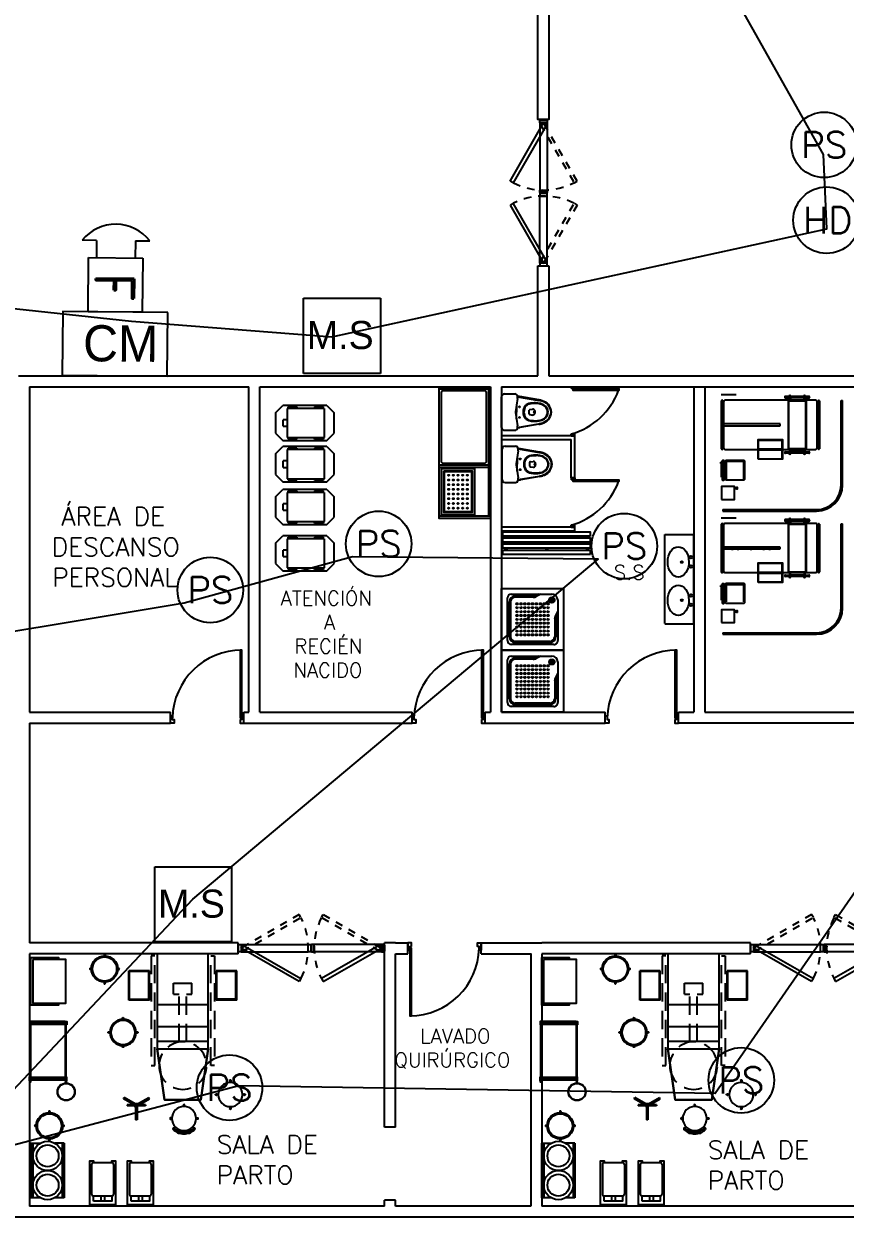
# Model space of a CAD drawing. Header units: metres. Extents: x -39 to 21688, y -24 to 9022.
# Drawn here: x 339.09 to 350.31, y 0 to 16.31 of the extents above; entities that cross this region are included whole.
import ezdxf
from ezdxf.enums import TextEntityAlignment as Align

# ---------------------------------------------------------------- set-up
doc = ezdxf.new("R2010")
doc.units = ezdxf.units.M
doc.header["$MEASUREMENT"] = 0
for name, pattern in [('HIDDEN', [0.375, 0.25, -0.125]), ('HIDDEN2', [4.7625, 3.175, -1.5875]), ('HIDDEN4', [0.09375, 0.0625, -0.03125])]:
    doc.linetypes.add(name, pattern=pattern)
for name, color, linetype in [('AN-TEXTO', 3, 'Continuous'), ('AR-MOBILIRIO', 1, 'Continuous'), ('AR-MUROS', 6, 'Continuous'), ('AR-PUERTAS', 2, 'Continuous'), ('AR-VENTANAS', 2, 'Continuous'), ('MOBILIARIO', 42, 'Continuous'), ('PISOS', 1, 'Continuous'), ('S.H.', 2, 'Continuous')]:
    doc.layers.add(name, color=color, linetype=linetype)
doc.styles.add('ELEC', font='comic.ttf', dxfattribs={"height": 50})
doc.styles.add('REGULAR-2.5', font='romans.shx', dxfattribs={"height": 2.5})
doc.styles.add('ROMAND', font='romand', dxfattribs={"height": 0.5})
doc.styles.add('ROMANS', font='romans.shx', dxfattribs={"width": 0.75})

# ---------------------------------------------------------------- blocks, each defined once
blk = doc.blocks.new('BANCO')
for p, q in [((-0.077, 0.196), (-0.078, 0.2)), ((-0.061, 0.153), (-0.07, 0.177)), ((-0.052, 0.157), (-0.06, 0.18)), ((-0.01, 0.165), (-0.01, 0.19)), ((0.01, 0.165), (0.01, 0.19)), ((0.052, 0.157), (0.06, 0.18)), ((0.061, 0.153), (0.07, 0.177)), ((0.077, 0.196), (0.078, 0.2))]:
    blk.add_line(p, q)
blk.add_lwpolyline([(0.148, 0.148, -1), (0.134, 0.134, 0.414214), (-0.134, 0.134, -1), (-0.148, 0.148, -0.414214)], format="xyb", close=True)
for points in [[(-0.067, 0.199), (-0.069, 0.204)], [(0.067, 0.199), (0.069, 0.204)]]:
    blk.add_lwpolyline(points)
for points in [[(-0.165, -0.01), (-0.18, -0.01, -1), (-0.18, 0.01), (-0.165, 0.01)], [(0.165, -0.01), (0.18, -0.01, 1), (0.18, 0.01), (0.165, 0.01)], [(0.01, -0.165), (0.01, -0.18, -1), (-0.01, -0.18), (-0.01, -0.165)]]:
    blk.add_lwpolyline(points, format="xyb")
blk.add_circle((0, 0), 0.165)
for centre, start, end in [((-0.074, 0.202), 19.3489, 200.6511), ((0.074, 0.202), 339.3489, 160.6511)]:
    blk.add_arc(centre, 0.005, start, end)
blk = doc.blocks.new('A$C3A8F5B63')
at = {"layer": 'AR-MOBILIRIO', "linetype": 'HIDDEN'}
for p, q in [((0.421, 2.447, -0.799), (0.421, 0.947, -0.799)), ((0.471, 2.447, -0.799), (0.421, 2.447, -0.799)), ((0.471, 0.947, -0.799), (0.471, 2.447, -0.799)), ((1.235, 0.947, -0.799), (1.235, 2.447, -0.799)), ((1.235, 2.447, -0.799), (1.285, 2.447, -0.799)), ((1.285, 2.447, -0.799), (1.285, 0.947, -0.799)), ((0.728, 1.922, -0.799), (0.728, 2.072, -0.799)), ((0.978, 2.072, -0.799), (0.728, 2.072, -0.799)), ((0.978, 1.922, -0.799), (0.978, 2.072, -0.799)), ((0.803, 1.922, -0.799), (0.728, 1.922, -0.799)), ((0.803, 1.268, -0.799), (0.803, 1.922, -0.799)), ((0.978, 1.922, -0.799), (0.903, 1.922, -0.799)), ((0.903, 1.268, -0.799), (0.903, 1.922, -0.799)), ((0.421, 0.947, -0.799), (0.471, 0.947, -0.799)), ((1.285, 0.947, -0.799), (1.235, 0.947, -0.799))]:
    blk.add_line(p, q, dxfattribs=at)
at = {"layer": 'AR-MOBILIRIO'}
for p, q in [((0.117, 2.243, -0.799), (0.397, 2.243, -0.799)), ((0.117, 1.843, -0.799), (0.117, 2.243, -0.799)), ((0.127, 2.233, -0.799), (0.387, 2.233, -0.799)), ((0.127, 1.853, -0.799), (0.127, 2.233, -0.799)), ((0.387, 1.853, -0.799), (0.387, 2.233, -0.799)), ((0.397, 1.843, -0.799), (0.397, 2.243, -0.799)), ((1.309, 2.242, -0.799), (1.589, 2.242, -0.799)), ((1.309, 1.842, -0.799), (1.309, 2.242, -0.799)), ((1.319, 2.232, -0.799), (1.579, 2.232, -0.799)), ((1.319, 1.852, -0.799), (1.319, 2.232, -0.799)), ((1.579, 1.852, -0.799), (1.579, 2.232, -0.799)), ((1.589, 1.842, -0.799), (1.589, 2.242, -0.799)), ((0.117, 1.843, -0.799), (0.397, 1.843, -0.799)), ((0.127, 1.853, -0.799), (0.387, 1.853, -0.799)), ((1.309, 1.842, -0.799), (1.589, 1.842, -0.799)), ((1.319, 1.852, -0.799), (1.579, 1.852, -0.799)), ((0.506, 1.777, -0.799), (1.205, 1.777, -0.799)), ((0.506, 1.477, -0.799), (1.205, 1.477, -0.799)), ((1.662, 1.595, -0.799), (1.662, 1.58, -0.799)), ((1.677, 1.595, -0.799), (1.677, 1.58, -0.799)), ((1.489, 1.408, -0.799), (1.474, 1.408, -0.799)), ((1.489, 1.393, -0.799), (1.474, 1.393, -0.799)), ((1.864, 1.408, -0.799), (1.849, 1.408, -0.799)), ((1.864, 1.393, -0.799), (1.849, 1.393, -0.799)), ((0.506, 1.277, -0.799), (1.205, 1.277, -0.799)), ((1.662, 1.22, -0.799), (1.662, 1.205, -0.799)), ((1.677, 1.22, -0.799), (1.677, 1.205, -0.799)), ((0.195, 0.746, -0.799), (0.195, 0.731, -0.799)), ((0.21, 0.746, -0.799), (0.21, 0.731, -0.799)), ((0.023, 0.559, -0.799), (0.008, 0.559, -0.799)), ((0.023, 0.544, -0.799), (0.008, 0.544, -0.799)), ((0.397, 0.559, -0.799), (0.382, 0.559, -0.799)), ((0.397, 0.544, -0.799), (0.382, 0.544, -0.799)), ((1.309, 0.494), (1.319, 0.512)), ((1.46, 0.407), (1.309, 0.494)), ((1.47, 0.425), (1.319, 0.512)), ((1.505, 0.425), (1.655, 0.512)), ((1.515, 0.407), (1.665, 0.494)), ((1.665, 0.494), (1.655, 0.512)), ((0.195, 0.372, -0.799), (0.195, 0.357, -0.799)), ((0.21, 0.372, -0.799), (0.21, 0.357, -0.799)), ((1.362, 0.409), (1.612, 0.409)), ((1.362, 0.409), (1.362, 0.399)), ((1.362, 0.399), (1.612, 0.399)), ((1.47, 0.425), (1.46, 0.407)), ((1.46, 0.407), (1.477, 0.377)), ((1.47, 0.425), (1.505, 0.425)), ((1.497, 0.377), (1.477, 0.377)), ((1.477, 0.377), (1.477, 0.204)), ((1.497, 0.377), (1.515, 0.407)), ((1.497, 0.377), (1.497, 0.204)), ((1.505, 0.425), (1.515, 0.407)), ((1.612, 0.409), (1.612, 0.399)), ((1.477, 0.204), (1.497, 0.204))]:
    blk.add_line(p, q, dxfattribs=at)
for centre, radius in [((1.669, 1.4, -0.799), 0.18), ((1.669, 1.4, -0.799), 0.165), ((0.203, 0.551, -0.799), 0.165), ((1.487, 0.403), 0.01)]:
    blk.add_circle(centre, radius, dxfattribs=at)
at = {"layer": 'AR-MOBILIRIO', "linetype": 'HIDDEN'}
blk.add_circle((0.853, 0.947, -0.799), 0.325, dxfattribs=at)
at = {"layer": 'AR-MOBILIRIO'}
for centre, start, end in [((1.669, 1.595, -0.799), 358.8979, 181.1021), ((1.474, 1.4, -0.799), 88.8979, 271.1021), ((1.864, 1.4, -0.799), 268.8979, 91.1021), ((1.669, 1.205, -0.799), 178.8979, 1.1021), ((0.203, 0.746, -0.799), 358.8979, 181.1021), ((0.008, 0.551, -0.799), 88.8979, 271.1021), ((0.398, 0.551, -0.799), 268.8979, 91.1021), ((0.203, 0.356, -0.799), 178.8979, 1.1021)]:
    blk.add_arc(centre, 0.0075, start, end, dxfattribs=at)
for points in [[(1.205, 1.178), (0.506, 1.178), (0.506, 2.476), (1.205, 2.476)], [(0.606, 0.478, 0.499), (0.606, 0.478, 0.4), (0.506, 1.178), (0.506, 1.178, 0.1)], [(1.105, 0.478, 0.499), (1.105, 0.478, 0.4), (1.205, 1.178), (1.205, 1.178, 0.1)], [(1.105, 0.478, 0.499), (0.606, 0.478, 0.499), (0.606, 0.478, 0.4), (1.105, 0.478, 0.4)]]:
    blk.add_3dface(points, dxfattribs=at)
at = {"layer": 'AR-MOBILIRIO', "rotation": 180}
blk.add_blockref('BANCO', (0.837, 0.224, -0.799), dxfattribs=at)
blk = doc.blocks.new('A$C02926235')
at = {"layer": 'AR-MOBILIRIO'}
for p, q in [((1.02, 3.537), (1.02, 3.522)), ((1.035, 3.537), (1.035, 3.522)), ((0.848, 3.35), (0.832, 3.35)), ((0.848, 3.335), (0.832, 3.335)), ((1.222, 3.35), (1.207, 3.35)), ((1.222, 3.335), (1.207, 3.335)), ((1.02, 3.162), (1.02, 3.147)), ((1.035, 3.162), (1.035, 3.147)), ((0.49, 2.623), (0.02, 2.623)), ((0.49, 2.613), (0.02, 2.613)), ((0.49, 1.833), (0.02, 1.833)), ((0.49, 1.823), (0.02, 1.823)), ((0.266, 1.393), (0.266, 1.378)), ((0.281, 1.393), (0.281, 1.378)), ((0.079, 1.206), (0.094, 1.206)), ((0.079, 1.191), (0.094, 1.191)), ((0.454, 1.206), (0.469, 1.206)), ((0.454, 1.191), (0.469, 1.191)), ((0.266, 1.019), (0.266, 1.004)), ((0.281, 1.019), (0.281, 1.004)), ((0.049, 0.962), (0.049, 0.212)), ((0.474, 0.962), (0.346, 0.962)), ((0.449, 0.962), (0.449, 0.212)), ((0.474, 0.962), (0.474, 0.212)), ((1.15, 0.67), (1.15, 0.265)), ((1.666, 0.67), (1.666, 0.265)), ((0.474, 0.212), (0.346, 0.212)), ((0.975, 0.24), (0.975, 0.17)), ((1.025, 0.24), (1.025, 0.17)), ((1.491, 0.24), (1.491, 0.17)), ((1.541, 0.24), (1.541, 0.17))]:
    blk.add_line(p, q, dxfattribs=at)
for points in [[(0.397, 2.873), (0.397, 2.848), (0.022, 2.848), (0.022, 3.498), (0.397, 3.498), (0.397, 3.473)], [(0, 2.578), (0.01, 2.578), (0.01, 2.598), (0.02, 2.598), (0.02, 2.623), (0, 2.623), (0, 2.578)], [(0.51, 2.578), (0.5, 2.578), (0.5, 2.598), (0.49, 2.598), (0.49, 2.623), (0.51, 2.623), (0.51, 2.578)], [(0, 1.868), (0.01, 1.868), (0.01, 1.848), (0.02, 1.848), (0.02, 1.813), (0, 1.813), (0, 1.868)], [(0.015, 1.813), (0.015, 1.793), (0.005, 1.793), (0.005, 1.813)], [(0.51, 1.868), (0.5, 1.868), (0.5, 1.848), (0.49, 1.848), (0.49, 1.813), (0.51, 1.813), (0.51, 1.868)], [(0.495, 1.813), (0.495, 1.793), (0.505, 1.793), (0.505, 1.813)], [(0.152, 0.212), (0.024, 0.212), (0.024, 0.962), (0.152, 0.962)]]:
    blk.add_lwpolyline(points, dxfattribs=at)
for points in [[(0.047, 3.473), (0.047, 2.873), (0.497, 2.873), (0.497, 3.473)], [(0.01, 2.598), (0.5, 2.598), (0.5, 1.848), (0.01, 1.848)], [(0.02, 2.588), (0.49, 2.588), (0.49, 1.858), (0.02, 1.858)], [(0.825, 0.12), (0.825, 0.72), (0.875, 0.72), (0.875, 0.695), (1.125, 0.695), (1.125, 0.72), (1.175, 0.72), (1.175, 0.12)], [(1.341, 0.12), (1.341, 0.72), (1.391, 0.72), (1.391, 0.695), (1.641, 0.695), (1.641, 0.72), (1.691, 0.72), (1.691, 0.12)], [(0.875, 0.17), (0.875, 0.24), (1.125, 0.24), (1.125, 0.17)], [(1.391, 0.17), (1.391, 0.24), (1.641, 0.24), (1.641, 0.17)]]:
    blk.add_lwpolyline(points, close=True, dxfattribs=at)
for points in [[(0.875, 0.695, 0.414214), (0.85, 0.67), (0.85, 0.265, 0.414214), (0.875, 0.24)], [(1.391, 0.695, 0.414214), (1.366, 0.67), (1.366, 0.265, 0.414214), (1.391, 0.24)]]:
    blk.add_lwpolyline(points, format="xyb", dxfattribs=at)
for centre, radius in [((1.027, 3.342), 0.18), ((1.027, 3.342), 0.165), ((0.503, 1.663), 0.12), ((0.503, 1.663), 0.115), ((0.274, 1.198), 0.18), ((0.274, 1.198), 0.165), ((0.249, 0.787), 0.2), ((0.249, 0.787), 0.15), ((0.249, 0.387), 0.2), ((0.249, 0.387), 0.15)]:
    blk.add_circle(centre, radius, dxfattribs=at)
for centre, radius, start, end in [((1.027, 3.537), 0.0075, 358.8979, 181.1021), ((0.832, 3.342), 0.0075, 88.8979, 271.1021), ((1.222, 3.342), 0.0075, 268.8979, 91.1021), ((1.027, 3.147), 0.0075, 178.8979, 1.1021), ((0.274, 1.393), 0.0075, 358.8979, 181.1021), ((0.079, 1.198), 0.0075, 88.8979, 271.1021), ((0.469, 1.198), 0.0075, 268.8979, 91.1021), ((0.274, 1.003), 0.0075, 178.8979, 1.1021), ((1.125, 0.67), 0.025, 0, 90), ((1.641, 0.67), 0.025, 0, 90), ((1.125, 0.265), 0.025, 270, 0), ((1.641, 0.265), 0.025, 270, 0)]:
    blk.add_arc(centre, radius, start, end, dxfattribs=at)
blk = doc.blocks.new('AR-PUERTA 1')
at = {"layer": 'AR-PUERTAS', "linetype": 'Continuous'}
for points in [[(0.954, 0.033), (0.954, 0.958), (0.929, 0.958), (0.929, 0.033)], [(0.004, 0.058), (0.004, 0.008), (0.029, 0.008), (0.029, -0.042), (-0.021, -0.042), (-0.021, 0.058)], [(0.929, 0.008), (0.929, -0.042), (0.979, -0.042), (0.979, 0.058), (0.954, 0.058), (0.954, 0.008)]]:
    blk.add_lwpolyline(points, close=True, dxfattribs=at)
blk.add_arc((0.954, 0.008), 0.949, 89.9989, 178.4932, dxfattribs=at)
blk = doc.blocks.new('AR-PUERTA DE BAÑOS')
at = {"layer": 'AR-PUERTAS', "linetype": 'Continuous'}
for p, q in [((1106.12, 652.977), (1106.17, 652.977)), ((1106.12, 652.977), (1106.12, 652.952)), ((1106.17, 652.952), (1106.12, 652.952)), ((1106.17, 652.977), (1106.17, 652.952)), ((1106.17, 652.33), (1106.12, 652.33)), ((1106.12, 652.305), (1106.12, 652.33)), ((1106.12, 652.305), (1106.17, 652.305)), ((1106.17, 652.305), (1106.17, 652.33))]:
    blk.add_line(p, q, dxfattribs=at)
blk.add_lwpolyline([(1106.145, 652.952), (1106.768, 652.952), (1106.768, 652.927), (1106.145, 652.927)], close=True, dxfattribs=at)
blk.add_arc((1105.848, 653.275), 0.983, 286.0894, 339.29, dxfattribs=at)
blk = doc.blocks.new('1p-toppiece')
at = {"layer": 'AR-MOBILIRIO'}
for p, q in [((-0.532, 0.174), (-0.265, 0.22)), ((-0.232, 0.219), (-0.531, 0.169)), ((-0.232, 0.22), (-0.232, 0.195)), ((-0.205, 0.008), (-0.232, 0.195)), ((-0.047, 0.26), (-0.192, 0.26)), ((-0.007, 0.22), (-0.007, -0.214)), ((-0.485, 0.003), (-0.485, 0.003)), ((-0.485, 0.003), (-0.485, 0.003)), ((-0.485, 0.003), (-0.485, 0.003)), ((-0.485, 0.003), (-0.485, 0.003)), ((-0.485, 0.003), (-0.485, 0.003)), ((-0.485, 0.003), (-0.485, 0.003)), ((-0.485, 0.003), (-0.485, 0.003)), ((-0.485, 0.003), (-0.485, 0.003)), ((-0.406, 0.039), (-0.443, 0.044)), ((-0.218, 0.098), (-0.218, 0.003)), ((-0.218, -0.093), (-0.218, 0.003)), ((-0.232, -0.214), (-0.531, -0.163)), ((-0.406, -0.034), (-0.443, -0.039)), ((-0.232, -0.189), (-0.205, -0.003)), ((-0.532, -0.169), (-0.265, -0.215)), ((-0.232, -0.189), (-0.232, -0.214)), ((-0.047, -0.254), (-0.192, -0.254))]:
    blk.add_line(p, q, dxfattribs=at)
blk.add_lwpolyline([(-0.467, -0.009, 0.139005), (-0.464, -0.009, 0.107089), (-0.461, -0.006, 0.080212), (-0.46, -0.002, 0.06796), (-0.459, 0.003, 0.06796), (-0.46, 0.007, 0.080212), (-0.461, 0.011, 0.107089), (-0.464, 0.014, 0.139005), (-0.467, 0.015, 0.139005), (-0.47, 0.014, 0.107089), (-0.473, 0.011, 0.080212), (-0.474, 0.007, 0.06796), (-0.475, 0.003, 0.06796), (-0.474, -0.002, 0.080212), (-0.473, -0.006, 0.107089), (-0.47, -0.009, 0.139005)], format="xyb", close=True, dxfattribs=at)
for centre in [(-0.26, 0.078), (-0.26, -0.072)]:
    blk.add_circle(centre, 0.008, dxfattribs=at)
for centre, radius, start, end in [((-0.482, -0.117), 0.296, 99.7929, 108.8085), ((-0.482, -0.12), 0.292, 99.5848, 108.4322), ((-0.24, 0.073), 0.15, 87.0389, 99.7929), ((-0.192, 0.22), 0.04, 90, 180), ((-0.047, 0.22), 0.04, 0, 90), ((-0.545, -0.004), 0.165, 137.5273, 177.8064), ((-0.545, 0.009), 0.165, 182.1936, 222.4727), ((-0.545, -0.004), 0.159, 137.1746, 177.7477), ((-0.545, 0.009), 0.159, 182.2523, 222.8254), ((-0.518, -0.034), 0.206, 106.927, 136.493), ((-0.541, -0.003), 0.122, 134.1142, 177.24), ((-0.541, 0.008), 0.122, 182.76, 225.8858), ((-0.518, -0.034), 0.2, 106.5054, 136.1127), ((-0.541, -0.003), 0.115, 133.4423, 177.1285), ((-0.541, 0.008), 0.115, 182.8715, 226.5577), ((-0.519, -0.031), 0.157, 102.7254, 132.8308), ((-0.52, -0.03), 0.15, 101.8667, 132.1155), ((-0.482, -0.148), 0.279, 90.6669, 104.9929), ((-0.482, -0.156), 0.281, 90.6819, 104.1933), ((-0.474, -0.297), 0.428, 81.7587, 91.4179), ((-0.488, -0.362), 0.487, 81.705, 89.6761), ((-0.434, 0.003), 0.0456, 126.1832, 180), ((-0.434, 0.003), 0.0456, 180, 233.8168), ((-0.447, 0.019), 0.025, 82.2348, 126.1832), ((-0.434, -0.002), 0.123, 44.007, 82.2929), ((-0.431, -0.004), 0.132, 44.3018, 82.295), ((-0.408, 0.024), 0.015, 13.7696, 82.2348), ((-0.495, 0.003), 0.105, 0, 13.7696), ((-0.495, 0.003), 0.105, 346.2304, 0), ((-0.46, 0.006), 0.138, 358.6352, 34.0042), ((-0.46, -0.001), 0.138, 325.9958, 1.3648), ((-0.441, 0.008), 0.132, 357.4666, 37.446), ((-0.441, -0.003), 0.132, 322.554, 2.5334), ((-0.244, 0.003), 0.04, 351.6776, 8.3142), ((-0.518, 0.039), 0.206, 223.507, 253.073), ((-0.518, 0.039), 0.2, 223.8873, 253.4946), ((-0.519, 0.036), 0.157, 227.1692, 257.2746), ((-0.52, 0.036), 0.15, 227.8845, 258.1333), ((-0.482, 0.122), 0.296, 251.1915, 260.2071), ((-0.482, 0.125), 0.292, 251.5678, 260.4152), ((-0.482, 0.153), 0.279, 255.0071, 269.3331), ((-0.482, 0.161), 0.281, 255.8067, 269.3181), ((-0.488, 0.368), 0.487, 270.3239, 278.295), ((-0.474, 0.302), 0.428, 268.5821, 278.2413), ((-0.447, -0.014), 0.025, 233.8168, 277.7652), ((-0.434, 0.007), 0.123, 277.7071, 315.993), ((-0.431, 0.009), 0.132, 277.705, 315.6982), ((-0.408, -0.019), 0.015, 277.7652, 346.2304), ((-0.24, -0.067), 0.15, 260.2071, 272.966), ((-0.192, -0.214), 0.04, 180, 270), ((-0.047, -0.214), 0.04, 270, 360)]:
    blk.add_arc(centre, radius, start, end, dxfattribs=at)
blk = doc.blocks.new('A$C05366594')
at = {"layer": 'AR-MOBILIRIO', "linetype": 'Continuous'}
for p, q in [((0, 0), (0, 0.72)), ((0, 0.72), (0.72, 0.72)), ((0.72, 0.72), (0.72, 0)), ((0.068, 0.113), (0.068, 0.608)), ((0.09, 0.563), (0.09, 0.158)), ((0.113, 0.653), (0.585, 0.653)), ((0.367, 0.63), (0.158, 0.63)), ((0.428, 0.653), (0.397, 0.637)), ((0.653, 0.585), (0.653, 0.113)), ((0.653, 0.428), (0.637, 0.397)), ((0.63, 0.367), (0.63, 0.158)), ((0.72, 0), (0, 0)), ((0.608, 0.068), (0.113, 0.068)), ((0.563, 0.09), (0.158, 0.09))]:
    blk.add_line(p, q, dxfattribs=at)
at = {"layer": 'AR-MOBILIRIO', "color": 250}
for p, q in [((0.104, 0.563), (0.104, 0.158)), ((0.367, 0.617), (0.158, 0.617)), ((0.458, 0.653), (0.403, 0.625)), ((0.653, 0.458), (0.625, 0.403)), ((0.617, 0.367), (0.617, 0.158)), ((0.563, 0.104), (0.158, 0.104))]:
    blk.add_line(p, q, dxfattribs=at)
at = {"layer": 'AR-MOBILIRIO', "linetype": 'Continuous'}
for centre, major_axis, start_param, end_param in [((0.113, 0.608), (0.0318, 0.0318), 0.785398, 2.356194), ((0.158, 0.563), (0.0477, 0.0477), 0.785398, 2.356194), ((0.367, 0.698), (0.0477, 0.0477), 3.926991, 4.390638), ((0.585, 0.585), (0.0477, 0.0477), 5.497787, 7.068583), ((0.698, 0.367), (-0.0477, 0.0477), 0.321751, 0.785398), ((0.158, 0.158), (-0.0477, 0.0477), 0.785398, 2.356194), ((0.158, 0.158), (-0.0477, 0.0477), 0.785398, 2.356194), ((0.563, 0.158), (0.0477, 0.0477), 3.926991, 5.497787), ((0.113, 0.113), (-0.0318, 0.0318), 0.785398, 2.356194), ((0.608, 0.113), (-0.0318, 0.0318), 2.356194, 3.926991)]:
    blk.add_ellipse(centre, major_axis=major_axis, ratio=1, start_param=start_param, end_param=end_param, dxfattribs=at)
at = {"layer": 'AR-MOBILIRIO', "color": 250}
for centre, major_axis, start_param, end_param in [((0.158, 0.563), (-0.0382, 0.0382), -0.785398, 0.785398), ((0.367, 0.698), (0.0573, 0.0573), 3.926991, 4.390638), ((0.585, 0.585), (0.0223, 0.0223), 0.785398, 7.068583), ((0.585, 0.585), (-0.00955, 0.00955), -0.785398, 5.497787), ((0.576, 0.585), (0.00286, 0.00286), 0.785398, 7.068583), ((0.581, 0.592), (0.00286, 0.00286), 0.785398, 7.068583), ((0.581, 0.578), (0.00286, 0.00286), 0.785398, 7.068583), ((0.589, 0.592), (0.00286, 0.00286), 0.785398, 7.068583), ((0.589, 0.578), (0.00286, 0.00286), 0.785398, 7.068583), ((0.594, 0.585), (0.00286, 0.00286), 0.785398, 7.068583), ((0.18, 0.54), (-0.00636, 0.00636), -0.785398, 5.497787), ((0.18, 0.495), (-0.00636, 0.00636), -0.785398, 5.497787), ((0.18, 0.45), (-0.00636, 0.00636), -0.785398, 5.497787), ((0.225, 0.54), (0.00636, 0.00636), 0.785398, 7.068583), ((0.225, 0.495), (0.00636, 0.00636), 0.785398, 7.068583), ((0.225, 0.45), (0.00636, 0.00636), 0.785398, 7.068583), ((0.27, 0.54), (0.00636, 0.00636), 0.785398, 7.068583), ((0.27, 0.495), (0.00636, 0.00636), 0.785398, 7.068583), ((0.27, 0.45), (0.00636, 0.00636), 0.785398, 7.068583), ((0.315, 0.54), (-0.00636, 0.00636), -0.785398, 5.497787), ((0.315, 0.495), (-0.00636, 0.00636), -0.785398, 5.497787), ((0.315, 0.45), (-0.00636, 0.00636), -0.785398, 5.497787), ((0.36, 0.54), (-0.00636, 0.00636), -0.785398, 5.497787), ((0.36, 0.495), (-0.00636, 0.00636), -0.785398, 5.497787), ((0.36, 0.45), (-0.00636, 0.00636), -0.785398, 5.497787), ((0.405, 0.54), (-0.00636, 0.00636), -0.785398, 5.497787), ((0.405, 0.495), (-0.00636, 0.00636), -0.785398, 5.497787), ((0.405, 0.45), (-0.00636, 0.00636), -0.785398, 5.497787), ((0.45, 0.54), (0.00636, 0.00636), 0.785398, 7.068583), ((0.45, 0.495), (0.00636, 0.00636), 0.785398, 7.068583), ((0.45, 0.45), (0.00636, 0.00636), 0.785398, 7.068583), ((0.495, 0.54), (0.00636, 0.00636), 0.785398, 7.068583), ((0.495, 0.495), (0.00636, 0.00636), 0.785398, 7.068583), ((0.495, 0.45), (0.00636, 0.00636), 0.785398, 7.068583), ((0.54, 0.54), (-0.00636, 0.00636), -0.785398, 5.497787), ((0.54, 0.495), (-0.00636, 0.00636), -0.785398, 5.497787), ((0.54, 0.45), (-0.00636, 0.00636), -0.785398, 5.497787), ((0.18, 0.405), (-0.00636, 0.00636), -0.785398, 5.497787), ((0.18, 0.36), (-0.00636, 0.00636), -0.785398, 5.497787), ((0.18, 0.315), (-0.00636, 0.00636), -0.785398, 5.497787), ((0.18, 0.27), (-0.00636, 0.00636), -0.785398, 5.497787), ((0.225, 0.405), (0.00636, 0.00636), 0.785398, 7.068583), ((0.225, 0.36), (0.00636, 0.00636), 0.785398, 7.068583), ((0.225, 0.315), (0.00636, 0.00636), 0.785398, 7.068583), ((0.225, 0.27), (0.00636, 0.00636), 0.785398, 7.068583), ((0.27, 0.405), (0.00636, 0.00636), 0.785398, 7.068583), ((0.27, 0.36), (0.00636, 0.00636), 0.785398, 7.068583), ((0.27, 0.315), (0.00636, 0.00636), 0.785398, 7.068583), ((0.27, 0.27), (0.00636, 0.00636), 0.785398, 7.068583), ((0.315, 0.36), (-0.00636, 0.00636), -0.785398, 5.497787), ((0.315, 0.315), (-0.00636, 0.00636), -0.785398, 5.497787), ((0.315, 0.27), (-0.00636, 0.00636), -0.785398, 5.497787), ((0.315, 0.405), (-0.00636, 0.00636), -0.785398, 5.497787), ((0.36, 0.405), (-0.00636, 0.00636), -0.785398, 5.497787), ((0.36, 0.36), (-0.00636, 0.00636), -0.785398, 5.497787), ((0.36, 0.315), (-0.00636, 0.00636), -0.785398, 5.497787), ((0.36, 0.27), (-0.00636, 0.00636), -0.785398, 5.497787), ((0.405, 0.405), (-0.00636, 0.00636), -0.785398, 5.497787), ((0.405, 0.36), (-0.00636, 0.00636), -0.785398, 5.497787), ((0.405, 0.315), (-0.00636, 0.00636), -0.785398, 5.497787), ((0.405, 0.27), (-0.00636, 0.00636), -0.785398, 5.497787), ((0.45, 0.405), (0.00636, 0.00636), 0.785398, 7.068583), ((0.45, 0.36), (0.00636, 0.00636), 0.785398, 7.068583), ((0.45, 0.315), (0.00636, 0.00636), 0.785398, 7.068583), ((0.45, 0.27), (0.00636, 0.00636), 0.785398, 7.068583), ((0.495, 0.405), (0.00636, 0.00636), 0.785398, 7.068583), ((0.495, 0.36), (0.00636, 0.00636), 0.785398, 7.068583), ((0.495, 0.315), (0.00636, 0.00636), 0.785398, 7.068583), ((0.495, 0.27), (0.00636, 0.00636), 0.785398, 7.068583), ((0.54, 0.36), (-0.00636, 0.00636), -0.785398, 5.497787), ((0.54, 0.315), (-0.00636, 0.00636), -0.785398, 5.497787), ((0.54, 0.27), (-0.00636, 0.00636), -0.785398, 5.497787), ((0.54, 0.405), (-0.00636, 0.00636), -0.785398, 5.497787), ((0.698, 0.367), (-0.0573, 0.0573), 0.321751, 0.785398), ((0.158, 0.158), (-0.0382, 0.0382), 0.785398, 2.356194), ((0.158, 0.158), (0.0382, 0.0382), 2.356194, 3.926991), ((0.18, 0.225), (-0.00636, 0.00636), -0.785398, 5.497787), ((0.18, 0.18), (-0.00636, 0.00636), -0.785398, 5.497787), ((0.225, 0.225), (0.00636, 0.00636), 0.785398, 7.068583), ((0.225, 0.18), (0.00636, 0.00636), 0.785398, 7.068583), ((0.27, 0.225), (0.00636, 0.00636), 0.785398, 7.068583), ((0.27, 0.18), (0.00636, 0.00636), 0.785398, 7.068583), ((0.315, 0.225), (-0.00636, 0.00636), -0.785398, 5.497787), ((0.315, 0.18), (-0.00636, 0.00636), -0.785398, 5.497787), ((0.36, 0.225), (-0.00636, 0.00636), -0.785398, 5.497787), ((0.36, 0.18), (-0.00636, 0.00636), -0.785398, 5.497787), ((0.405, 0.225), (-0.00636, 0.00636), -0.785398, 5.497787), ((0.405, 0.18), (-0.00636, 0.00636), -0.785398, 5.497787), ((0.45, 0.225), (0.00636, 0.00636), 0.785398, 7.068583), ((0.45, 0.18), (0.00636, 0.00636), 0.785398, 7.068583), ((0.495, 0.225), (0.00636, 0.00636), 0.785398, 7.068583), ((0.495, 0.18), (0.00636, 0.00636), 0.785398, 7.068583), ((0.54, 0.225), (-0.00636, 0.00636), -0.785398, 5.497787), ((0.54, 0.18), (-0.00636, 0.00636), -0.785398, 5.497787), ((0.563, 0.158), (0.0382, 0.0382), 3.926991, 5.497787)]:
    blk.add_ellipse(centre, major_axis=major_axis, ratio=1, start_param=start_param, end_param=end_param, dxfattribs=at)
blk = doc.blocks.new('A$C65AA40DD')
at = {"layer": 'AR-MOBILIRIO'}
for p, q in [((0.03, 0.25), (0.03, 0.217)), ((0.03, 0.167), (0.03, 0.133)), ((0.055, 0.25), (0.055, 0.217)), ((0.055, 0.167), (0.055, 0.133)), ((0.587, 0.25), (0.587, 0.217)), ((0.587, 0.167), (0.587, 0.133)), ((0.612, 0.25), (0.612, 0.217)), ((0.612, 0.167), (0.612, 0.133)), ((1.145, 0.25), (1.145, 0.217)), ((1.145, 0.167), (1.145, 0.133)), ((1.17, 0.25), (1.17, 0.217)), ((1.17, 0.167), (1.17, 0.133)), ((0.03, 0.083), (0.03, 0.05)), ((0.055, 0.083), (0.055, 0.05)), ((0.587, 0.083), (0.587, 0.05)), ((0.612, 0.083), (0.612, 0.05)), ((1.145, 0.083), (1.145, 0.05)), ((1.17, 0.083), (1.17, 0.05))]:
    blk.add_line(p, q, dxfattribs=at)
for points in [[(0, 0.25), (0, 0.3), (1.2, 0.3), (1.2, 0.25)], [(0, 0.167), (0, 0.217), (1.2, 0.217), (1.2, 0.167)], [(0, 0.083), (0, 0.133), (1.2, 0.133), (1.2, 0.083)], [(0, 0), (0, 0.05), (1.2, 0.05), (1.2, 0)]]:
    blk.add_lwpolyline(points, close=True, dxfattribs=at)
blk = doc.blocks.new('LAVATORIO2 POZAS')
at = {"layer": 'AR-MOBILIRIO'}
for p, q in [((346.512, 176.233), (346.512, 176.967)), ((346.512, 176.967), (347.012, 176.967)), ((347.012, 175.428), (347.012, 176.967)), ((346.512, 175.433), (346.512, 176.233)), ((346.512, 175.428), (347.012, 175.428))]:
    blk.add_line(p, q, dxfattribs=at)
for centre, radius in [((346.805, 176.492), 0.0161), ((346.964, 176.575), 0.0226), ((346.964, 176.415), 0.0226), ((346.808, 175.832), 0.0161), ((346.964, 175.913), 0.0226), ((346.964, 175.753), 0.0226)]:
    blk.add_circle(centre, radius, dxfattribs=at)
for centre in [(346.746, 176.495), (346.746, 175.833)]:
    blk.add_ellipse(centre, major_axis=(-0.002, 0.261), ratio=0.699963, dxfattribs=at)
blk = doc.blocks.new('A$C50123A65')
at = {"layer": 'AR-MOBILIRIO', "linetype": 'Continuous'}
for p, q in [((0.1, 0.48), (0, 0.38)), ((0, 0.1), (0, 0.38)), ((0.1, 0.48), (0.7, 0.48)), ((0.136, 0.44), (0.136, 0.04)), ((0.136, 0.44), (0.64, 0.44)), ((0.136, 0.38), (0.136, 0.1)), ((0.148, 0.46), (0.268, 0.46)), ((0.148, 0.444), (0.148, 0.46)), ((0.268, 0.444), (0.148, 0.444)), ((0.268, 0.46), (0.268, 0.444)), ((0.628, 0.46), (0.508, 0.46)), ((0.508, 0.46), (0.508, 0.444)), ((0.508, 0.444), (0.628, 0.444)), ((0.628, 0.444), (0.628, 0.46)), ((0.64, 0.44), (0.64, 0.04)), ((0.8, 0.38), (0.7, 0.48)), ((0.8, 0.38), (0.8, 0.1)), ((0.64, 0.284), (0.696, 0.284)), ((0.696, 0.196), (0.64, 0.196)), ((0.696, 0.196), (0.696, 0.284)), ((0.1, 0), (0, 0.1)), ((0.64, 0.04), (0.136, 0.04)), ((0.268, 0.036), (0.148, 0.036)), ((0.148, 0.036), (0.148, 0.02)), ((0.148, 0.02), (0.268, 0.02)), ((0.268, 0.02), (0.268, 0.036)), ((0.508, 0.036), (0.628, 0.036)), ((0.508, 0.02), (0.508, 0.036)), ((0.628, 0.02), (0.508, 0.02)), ((0.628, 0.036), (0.628, 0.02)), ((0.8, 0.1), (0.7, 0)), ((0.7, 0), (0.1, 0))]:
    blk.add_line(p, q, dxfattribs=at)
blk = doc.blocks.new('A$C23982E2D')
at = {"layer": 'MOBILIARIO'}
for p, q in [((0, 1.77), (0.7, 1.77)), ((0.03, 0.03), (0.03, 1.77)), ((0.7, 1.1), (0.03, 1.1)), ((0.7, 1.07), (0.03, 1.07)), ((0.7, 0.03), (0, 0.03))]:
    blk.add_line(p, q, dxfattribs=at)
for points in [[(0, 0), (0, 1.8), (0.7, 1.8), (0.7, 0)], [(0.22, 1.75), (0.67, 1.75), (0.67, 1.12), (0.22, 1.12)], [(0.64, 1.15), (0.25, 1.15), (0.25, 1.72), (0.64, 1.72)], [(0.63, 1.16), (0.26, 1.16), (0.26, 1.71), (0.63, 1.71)]]:
    blk.add_lwpolyline(points, close=True, dxfattribs=at)
blk.add_lwpolyline([(0.671, 0.08, -0.414214), (0.641, 0.05), (0.09, 0.05, -0.414214), (0.06, 0.08), (0.06, 1.02, -0.414214), (0.09, 1.05), (0.641, 1.05, -0.414214), (0.671, 1.02)], format="xyb", close=True, dxfattribs=at)
for centre in [(0.317, 1.66), (0.381, 1.66), (0.445, 1.66), (0.509, 1.66), (0.573, 1.66), (0.317, 1.596), (0.317, 1.531), (0.317, 1.467), (0.381, 1.596), (0.381, 1.531), (0.381, 1.467), (0.445, 1.596), (0.445, 1.531), (0.445, 1.467), (0.509, 1.596), (0.509, 1.531), (0.509, 1.467), (0.573, 1.596), (0.573, 1.531), (0.573, 1.467), (0.317, 1.403), (0.317, 1.339), (0.381, 1.403), (0.381, 1.339), (0.445, 1.403), (0.445, 1.339), (0.509, 1.403), (0.509, 1.339), (0.573, 1.403), (0.573, 1.339), (0.317, 1.275), (0.317, 1.21), (0.381, 1.275), (0.381, 1.21), (0.445, 1.275), (0.445, 1.21), (0.509, 1.275), (0.509, 1.21), (0.573, 1.275), (0.573, 1.21)]:
    blk.add_circle(centre, 0.0075, dxfattribs=at)
blk = doc.blocks.new('AR-CAMILLA 2')
at = {"layer": 'AR-MOBILIRIO'}
for p, q in [((-0.11, 0.319, 0), (-0.41, 0.319, 0)), ((1.377, 0.287, 0), (0.897, 0.287, 0)), ((0.897, 0.257, 0), (0.977, 0.257, 0)), ((0.977, 0.207, 0), (0.977, 0.27, 0)), ((0.997, 0.27, 0), (0.997, 0.207, 0)), ((1.277, 0.257, 0), (0.997, 0.257, 0)), ((1.277, 0.207, 0), (1.277, 0.27, 0)), ((1.297, 0.27, 0), (1.297, 0.207, 0)), ((1.297, 0.257, 0), (1.377, 0.257, 0)), ((-0.41, 0.195, 0), (-0.41, -0.78, 0)), ((-0.385, -0.78, 0), (-0.385, 0.195, 0)), ((-0.385, 0.157, 0), (-0.365, 0.157, 0)), ((-0.365, 0.177, 0), (-0.365, -0.763, 0)), ((1.515, 0.207, 0), (-0.335, 0.207, 0)), ((0.957, -0.793, 0), (0.957, 0.207, 0)), ((0.957, 0.207, 0), (1.317, 0.207, 0)), ((0.967, -0.783, 0), (0.967, 0.197, 0)), ((0.967, 0.197, 0), (1.307, 0.197, 0)), ((1.307, 0.197, 0), (1.307, -0.783, 0)), ((1.317, 0.207, 0), (1.317, -0.793, 0)), ((1.545, -0.763, 0), (1.545, 0.177, 0)), ((1.565, 0.157, 0), (1.545, 0.157, 0)), ((1.565, -0.78, 0), (1.565, 0.195, 0)), ((1.59, 0.195, 0), (1.59, -0.78, 0)), ((2.032, -1.52, 0), (2.032, 0.2, 0)), ((2.032, 0.2, 0), (2.062, 0.2, 0)), ((2.062, -1.52, 0), (2.062, 0.2, 0)), ((0.79, -0.275, 0), (-0.41, -0.275, 0)), ((-0.41, -0.275, 0), (-0.41, -0.31, 0)), ((-0.41, -0.31, 0), (0.79, -0.31, 0)), ((-0.19, -0.275, 0), (-0.19, -0.252, 0)), ((-0.19, -0.31, 0), (-0.19, -0.333, 0)), ((-0.073, -0.275, 0), (-0.073, -0.252, 0)), ((-0.073, -0.31, 0), (-0.073, -0.333, 0)), ((0.19, -0.275, 0), (0.19, -0.252, 0)), ((0.19, -0.31, 0), (0.19, -0.333, 0)), ((0.453, -0.275, 0), (0.453, -0.252, 0)), ((0.453, -0.31, 0), (0.453, -0.333, 0)), ((0.57, -0.275, 0), (0.57, -0.252, 0)), ((0.57, -0.31, 0), (0.57, -0.333, 0)), ((0.79, -0.31, 0), (0.79, -0.275, 0)), ((0.35, -0.603, 0), (0.83, -0.603, 0)), ((0.35, -0.783, 0), (0.35, -0.603, 0)), ((0.83, -0.783, 0), (0.83, -0.603, 0)), ((-0.385, -0.743, 0), (-0.365, -0.743, 0)), ((-0.335, -0.793, 0), (1.515, -0.793, 0)), ((0.34, -0.793, 0), (0.84, -0.793, 0)), ((0.35, -0.783, 0), (0.83, -0.783, 0)), ((0.35, -0.803, 0), (0.83, -0.803, 0)), ((0.35, -0.983, 0), (0.35, -0.803, 0)), ((0.83, -0.983, 0), (0.83, -0.803, 0)), ((0.897, -0.843, 0), (0.977, -0.843, 0)), ((1.377, -0.873, 0), (0.897, -0.873, 0)), ((1.317, -0.793, 0), (0.957, -0.793, 0)), ((1.307, -0.783, 0), (0.967, -0.783, 0)), ((0.977, -0.793, 0), (0.977, -0.856, 0)), ((0.997, -0.856, 0), (0.997, -0.793, 0)), ((1.277, -0.843, 0), (0.997, -0.843, 0)), ((1.277, -0.793, 0), (1.277, -0.856, 0)), ((1.297, -0.856, 0), (1.297, -0.793, 0)), ((1.297, -0.843, 0), (1.377, -0.843, 0)), ((1.565, -0.743, 0), (1.545, -0.743, 0)), ((-0.419, -1.081, 0), (-0.419, -1.054, 0)), ((-0.394, -1.054, 0), (-0.419, -1.054, 0)), ((-0.419, -1.081, 0), (-0.394, -1.081, 0)), ((-0.407, -1.358, 0), (-0.407, -1.081, 0)), ((-0.331, -1.054, 0), (-0.346, -1.054, 0)), ((-0.346, -1.081, 0), (-0.331, -1.081, 0)), ((-0.309, -1.042, 0), (-0.309, -1.392, 0)), ((0.044, -1.04, 0), (-0.306, -1.04, 0)), ((0.35, -0.983, 0), (0.83, -0.983, 0)), ((-0.134, -1.582, 0), (-0.144, -1.582, 0)), ((-0.144, -1.812, 0), (-0.144, -1.584, 0)), ((-0.134, -1.587, 0), (-0.144, -1.587, 0)), ((-0.119, -1.6, 0), (-0.119, -1.569, 0)), ((-0.114, -1.601, 0), (-0.114, -1.568, 0)), ((-0.109, -1.602, 0), (-0.109, -1.567, 0)), ((-0.104, -1.603, 0), (-0.104, -1.566, 0)), ((-0.099, -1.604, 0), (-0.099, -1.565, 0)), ((-0.094, -1.605, 0), (-0.094, -1.565, 0)), ((-0.089, -1.605, 0), (-0.089, -1.564, 0)), ((-0.378, -2.02, 0), (1.532, -2.02, 0)), ((-0.378, -2.02, 0), (-0.378, -2.05, 0)), ((-0.378, -2.05, 0), (1.532, -2.05, 0))]:
    blk.add_line(p, q, dxfattribs=at)
at = {"layer": 'AR-MOBILIRIO', "elevation": 0}
for points in [[(0.34, -0.993), (0.34, -0.593), (0.84, -0.593), (0.84, -0.993)], [(-0.404, -1.812), (-0.144, -1.812), (-0.144, -1.552), (-0.404, -1.552)]]:
    blk.add_lwpolyline(points, close=True, dxfattribs=at)
for points in [[(-0.394, -1.035), (-0.394, -1.406, 0.414214), (-0.379, -1.421), (-0.361, -1.421, 0.414214), (-0.346, -1.406), (-0.346, -1.035, 0.414214), (-0.361, -1.02), (-0.379, -1.02, 0.414214)], [(-0.331, -1.042), (-0.331, -1.392, 0.414214), (-0.306, -1.417), (0.044, -1.417, 0.414214), (0.069, -1.392), (0.069, -1.042, 0.414214), (0.044, -1.017), (-0.306, -1.017, 0.414214)], [(-0.131, -1.572), (-0.091, -1.564, -0.487928), (-0.085, -1.569), (-0.085, -1.6, -0.487928), (-0.091, -1.605), (-0.131, -1.598, -0.344151), (-0.134, -1.593), (-0.134, -1.576, -0.344151)]]:
    blk.add_lwpolyline(points, format="xyb", close=True, dxfattribs=at)
blk.add_lwpolyline([(0.047, -1.392), (0.047, -1.042)], dxfattribs=at)
at = {"layer": 'AR-MOBILIRIO'}
for centre, radius, start, end in [((0.897, 0.272, 0), 0.015, 90, 270), ((0.987, 0.287, 0), 0.02, 360, 180), ((0.987, 0.27, 0), 0.01, 360, 180), ((1.287, 0.287, 0), 0.02, 360, 180), ((1.287, 0.27, 0), 0.01, 360, 180), ((1.377, 0.272, 0), 0.015, 270, 90), ((-0.397, 0.195, 0), 0.0125, 360, 180), ((-0.335, 0.177, 0), 0.03, 90, 180), ((1.515, 0.177, 0), 0.03, 360, 90), ((1.578, 0.195, 0), 0.0125, 360, 180), ((-0.397, -0.78, 0), 0.0125, 180, 360), ((-0.335, -0.763, 0), 0.03, 180, 270), ((0.897, -0.858, 0), 0.015, 90, 270), ((0.987, -0.873, 0), 0.02, 180, 360), ((0.987, -0.856, 0), 0.01, 180, 360), ((1.287, -0.873, 0), 0.02, 180, 360), ((1.287, -0.856, 0), 0.01, 180, 360), ((1.377, -0.858, 0), 0.015, 270, 90), ((1.515, -0.763, 0), 0.03, 270, 360), ((1.578, -0.78, 0), 0.0125, 180, 360), ((-0.306, -1.042, 0), 0.0029, 90, 180), ((0.044, -1.042, 0), 0.0029, 360, 90), ((1.532, -1.52, 0), 0.5, 270, 360), ((1.532, -1.52, 0), 0.53, 270, 360)]:
    blk.add_arc(centre, radius, start, end, dxfattribs=at)
blk = doc.blocks.new('AR-PUERTA DE DOBLE BATEO')
at = {"layer": 'AR-PUERTAS', "linetype": 'HIDDEN2'}
for p, q in [((-0.05, 0.953), (-0.05, 0.035)), ((0.05, 0.953), (0.05, 0.035)), ((-0.05, -0.965), (-0.05, -0.047)), ((0.05, -0.965), (0.05, -0.047))]:
    blk.add_line(p, q, dxfattribs=at)
at = {"layer": 'AR-PUERTAS'}
for points in [[(0.05, 0.988), (-0.05, 0.988), (-0.05, 0.953), (0.05, 0.953)], [(-0.04, 0.988), (-0.04, 0.994), (0.04, 0.994), (0.04, 0.988)], [(0.456, 0.158), (-0.002, 0.953), (-0.044, 0.929), (0.415, 0.134)], [(0.05, 0.035), (-0.05, 0.035), (-0.05, 0), (0.05, 0)], [(-0.04, -0.006), (-0.04, 0), (0.04, 0), (0.04, -0.006)], [(0.05, -0.047), (-0.05, -0.047), (-0.05, -0.012), (0.05, -0.012)], [(0.456, -0.17), (-0.002, -0.965), (-0.044, -0.941), (0.415, -0.146)], [(-0.04, -0.006), (-0.04, -0.012), (0.04, -0.012), (0.04, -0.006)], [(0.05, -1), (-0.05, -1), (-0.05, -0.965), (0.05, -0.965)], [(-0.04, -1), (-0.04, -1.006), (0.04, -1.006), (0.04, -1)]]:
    blk.add_lwpolyline(points, close=True, dxfattribs=at)
at = {"layer": 'AR-PUERTAS', "color": 1, "linetype": 'HIDDEN4'}
for points in [[(-0.461, 0.158), (-0.002, 0.953), (0.039, 0.929), (-0.42, 0.134)], [(-0.461, -0.17), (-0.002, -0.965), (0.039, -0.941), (-0.42, -0.146)]]:
    blk.add_lwpolyline(points, close=True, dxfattribs=at)
for centre, start, end in [((-0.002, 0.963), 243.6523, 296.3478), ((-0.002, -0.975), 63.6523, 116.3478)]:
    blk.add_arc(centre, 0.928, start, end, dxfattribs=at)
blk = doc.blocks.new('PS SENSOR')
at = {"ltscale": 8}
blk.add_circle((0, 0), 20.42, dxfattribs=at)
at = {"ltscale": 8, "style": 'ROMANS'}
blk.add_text('PS', height=16.335, dxfattribs=at).set_placement((0, 0), align=Align.MIDDLE)
blk = doc.blocks.new('HD SENSOR')
at = {"ltscale": 8}
blk.add_circle((-0.65, 0), 20.73, dxfattribs=at)
at = {"ltscale": 8, "style": 'ROMANS'}
blk.add_text('HD', height=16.585, dxfattribs=at).set_placement((0, 0), align=Align.MIDDLE)
blk = doc.blocks.new('INT SIREN')
at = {"ltscale": 8}
for p, q in [((-24.72, 16.12), (-24.72, 21.09)), ((-18.73, 0), (-18.73, 18.73)), ((-18.73, 18.73), (0, 18.73)), ((0, 18.73), (0, 0)), ((-24.72, 16.12), (-18.73, 16.12)), ((-24.72, 2.67), (-24.72, -2.32)), ((-24.72, 2.67), (-18.73, 2.67)), ((0, 0), (-18.73, 0))]:
    blk.add_line(p, q, dxfattribs=at)
blk.add_ellipse((-15.42, 9.39), major_axis=(0, 14.95), ratio=1, start_param=0.671127, end_param=2.470465, dxfattribs=at)
at = {"ltscale": 8, "style": 'ROMAND', "text_generation_flag": 6}
blk.add_text('F', height=13.19, rotation=180, dxfattribs=at).set_placement((-13.79, 2.59))
blk = doc.blocks.new('CONTOL MODULE')
at = {"ltscale": 8}
blk.add_lwpolyline([(52.32, 31.74), (0, 31.74), (0, 0), (52.32, 0)], close=True, dxfattribs=at)
at = {"ltscale": 8, "insert": (10.33, 25.09), "char_height": 18, "width": 37.8, "attachment_point": 1}
blk.add_mtext('CM', dxfattribs=at)
blk = doc.blocks.new('MANUAL CALL POINT')
at = {"ltscale": 8}
for p, q in [((0, 18.71), (19.12, 18.71)), ((0, 0), (0, 18.71)), ((19.12, 18.71), (19.12, 0)), ((19.12, 0), (0, 0))]:
    blk.add_line(p, q, dxfattribs=at)
at = {"ltscale": 8, "style": 'ELEC'}
blk.add_text('M.S', height=7, dxfattribs=at).set_placement((0.8, 6.05))

msp = doc.modelspace()

# ---------------------------------------------------------------- linework, layer by layer
at = {"layer": 'AR-MUROS'}
for p, q in [((346.11348, 11.5001), (346.11348, 13.00008)), ((346.11348, 13.00008), (346.26348, 13.00008)), ((346.26348, 13.00008), (346.26348, 11.5001)), ((339.01559, 11.5001), (346.11348, 11.5001)), ((346.26348, 11.5001), (366.74443, 11.5001)), ((345.61559, 10.6282), (346.56624, 10.6282))]:
    msp.add_line(p, q, dxfattribs=at)
for points in [[(377.59443, 56.44698), (377.59443, 16.81643), (377.59443, 0.00044), (289.65483, 0), (283.65483, 0), (283.65483, 12.40006), (283.80483, 12.40006), (283.80483, 11.5001)], [(350.14309, 16.50006), (346.26348, 16.50006), (346.26348, 15.00008), (346.11348, 15.00008), (346.11348, 16.50006), (346.11348, 19.30006)], [(339.16559, 11.3501), (342.16559, 11.3501)], [(339.16559, 11.3501), (339.16559, 6.90025)], [(342.16559, 6.90025), (342.16559, 11.3501)], [(342.31559, 11.3501), (345.46559, 11.3501)], [(342.31559, 6.90025), (342.31559, 11.3501)], [(345.46559, 11.3501), (345.46559, 6.90025)], [(345.61559, 11.3501), (345.61559, 6.90025)], [(345.61559, 11.3501), (351.01559, 11.3501), (354.86559, 11.3501)], [(348.24059, 11.3501), (348.24059, 6.90025)], [(348.39059, 11.3501), (348.39059, 6.90025)], [(346.61828, 10.10409), (346.61624, 10.6782), (345.61559, 10.6782)], [(346.61824, 10.10409), (346.56828, 10.10409), (346.56828, 10.6282)], [(345.61559, 9.3822), (346.61828, 9.3822), (346.61828, 9.4322), (345.61559, 9.4322)], [(339.16559, 6.90025), (341.09357, 6.90025)], [(341.09357, 6.75025), (341.09357, 6.90025)], [(342.09357, 6.90025), (342.16559, 6.90025)], [(342.09357, 6.75025), (342.09357, 6.90025)], [(342.31559, 6.90025), (344.39329, 6.90025)], [(344.39329, 6.75025), (344.39329, 6.90025)], [(345.39329, 6.90025), (345.46559, 6.90025)], [(345.39329, 6.75025), (345.39329, 6.90025)], [(345.61559, 6.90025), (347.03307, 6.90025)], [(347.03307, 6.75025), (347.03307, 6.90025)], [(348.03307, 6.90025), (348.24059, 6.90025)], [(348.03307, 6.75025), (348.03307, 6.90025)], [(348.39059, 6.90025), (349.24059, 6.90025), (350.62809, 6.90025), (350.62809, 6.75025), (348.03307, 6.75025)], [(339.16559, 6.75025), (339.16559, 3.75025)], [(339.16559, 6.75025), (341.09357, 6.75025)], [(342.09357, 6.75025), (344.39329, 6.75025)], [(345.39329, 6.75025), (347.03307, 6.75025)], [(342.01559, 3.75025), (339.16559, 3.75025)], [(339.16559, 3.60025), (339.16559, 0.15025)], [(342.01559, 3.60025), (339.16559, 3.60025)], [(342.01559, 3.60025), (342.01559, 3.75025)], [(344.16559, 3.75025), (344.01559, 3.75025)], [(344.01559, 3.60025), (344.01559, 3.75025)], [(344.01559, 1.23179), (344.01559, 3.60025)], [(344.16559, 3.75025), (344.33606, 3.75025)], [(344.16559, 1.23179), (344.16559, 3.60025)], [(344.16559, 3.60025), (344.33606, 3.60025)], [(344.33606, 3.60025), (344.33606, 3.75025)], [(345.33606, 3.75025), (346.16559, 3.75025)], [(345.33606, 3.60025), (345.33606, 3.75025)], [(345.33606, 3.60025), (346.01559, 3.60025), (346.01561, 0.15028)], [(349.01559, 3.75025), (346.16559, 3.75025)], [(346.16559, 3.60025), (346.16561, 0.15028)], [(349.01559, 3.60025), (346.16559, 3.60025)], [(349.01559, 3.60025), (349.01559, 3.75025)], [(344.16559, 1.23179), (344.01559, 1.23179)], [(344.01559, 0.15025), (344.01559, 0.23179)], [(344.16559, 0.23179), (344.01559, 0.23179)], [(344.16559, 0.15025), (344.16559, 0.23179)], [(344.01559, 0.15027), (339.16559, 0.15025)], [(346.01561, 0.15028), (344.16559, 0.15027)], [(351.01559, 0.1503), (346.16561, 0.15028)]]:
    msp.add_lwpolyline(points, dxfattribs=at)
at = {"layer": 'AR-VENTANAS'}
for points in [[(338.70325, 18.28822), (332.29638, 14.07124), (332.38863, 13.12465), (340.5618, 12.24667), (343.29665, 12.03024), (350.05739, 13.50842), (350.01478, 14.52141), (348.05649, 18.00775)], [(361.28748, 1.80626), (358.29607, 1.52077), (354.75673, 1.56974), (357.50095, 8.87419), (351.36126, 8.64049), (350.79984, 5.58329), (350.45705, 4.45801), (348.53212, 1.6915), (342.02757, 1.79325), (337.99656, 0.73277), (341.39744, 4.34601), (346.93389, 8.99235), (343.57903, 9.02316), (341.27883, 8.39216), (333.26031, 7.05432)]]:
    msp.add_lwpolyline(points, dxfattribs=at)

# ---------------------------------------------------------------- block references
at = {"xscale": 0.792259560268865, "yscale": 0.792259560268865, "zscale": 0.792259560268865}
msp.add_blockref('LAVATORIO2 POZAS', (73.31729, -130.87414), dxfattribs=at)
at = {"layer": 'AR-MOBILIRIO', "xscale": -1, "rotation": 3.080286489876016e-05}
msp.add_blockref('A$C65AA40DD', (346.83061, 9.06257), dxfattribs=at)
at = {"layer": 'AR-MOBILIRIO', "xscale": 1.176120000000083, "yscale": 1.176120000000083, "zscale": 1.176120000000083}
for p in [(345.61559, 7.74706), (345.61559, 6.90025)]:
    msp.add_blockref('A$C05366594', p, dxfattribs=at)
at = {"layer": 'AR-MUROS'}
for name, p in [('AR-PUERTA DE BAÑOS', (-759.55218, -641.6268)), ('AR-PUERTA DE BAÑOS', (-759.55221, -642.87281)), ('AR-PUERTA 1', (341.11439, 6.79189)), ('AR-PUERTA 1', (344.41411, 6.79189)), ('AR-PUERTA 1', (347.05389, 6.79189))]:
    msp.add_blockref(name, p, dxfattribs=at)
at = {"layer": 'AR-MUROS', "xscale": 0.6704899996693738, "yscale": 0.6704899996693738, "zscale": 0.6704899996693738, "rotation": 359.9999864159076}
for p in [(348.89204, 11.02509, 0), (348.89204, 9.34118, 0)]:
    msp.add_blockref('AR-CAMILLA 2', p, dxfattribs=at)
at = {"layer": 'AR-MUROS', "rotation": 180}
msp.add_blockref('AR-PUERTA 1', (345.31524, 3.70862), dxfattribs=at)
at = {"layer": 'AR-PUERTAS'}
for name, p, xscale, yscale, zscale in [('PS SENSOR', (350.02245, 14.65499), 0.02191086110359542, 0.02191086110359542, 0.02191086110359542), ('HD SENSOR', (350.0697, 13.62545), 0.02191086110359542, 0.02191086110359542, 0.02191086110359542), ('MANUAL CALL POINT', (342.91138, 11.53229), 0.05486273690753236, 0.05486273690753236, 0.05486273690753236), ('PS SENSOR', (343.93694, 9.20211), 0.02191086110359542, 0.02191086110359542, 0.02191086110359542), ('PS SENSOR', (347.2918, 9.1713), 0.02191086110359542, 0.02191086110359542, 0.02191086110359542), ('PS SENSOR', (341.63674, 8.57112), 0.02191086110359542, 0.02191086110359542, 0.02191086110359542), ('MANUAL CALL POINT', (340.87979, 3.76086), 0.05486273690753236, 0.05486273690753236, 0.05486273690753236), ('PS SENSOR', (348.89003, 1.87045, -0.7992), 0.02191086110359542, 0.02191086110359542, 0.02191086110359542), ('PS SENSOR', (341.89951, 1.77012), 0.02191086110359542, 0.02191086110359542, 0.02191086110359542)]:
    msp.add_blockref(name, p, dxfattribs=dict(at, xscale=xscale, yscale=yscale, zscale=zscale))
for p, rotation in [((346.18848, 13.99096), 180.0000135837768), ((343.02167, 3.67525), 270.0000135837768), ((350.02167, 3.67525), 270.0000135837768)]:
    msp.add_blockref('AR-PUERTA DE DOBLE BATEO', p, dxfattribs=dict(at, rotation=rotation))
for name, p, xscale, yscale, zscale, rotation in [('INT SIREN', (339.96813, 12.37418), 0.03950117057348717, 0.03950117057348717, 0.03950117057348717, 269.4549962202634), ('CONTOL MODULE', (339.61229, 11.50692), 0.02743136845376618, 0.02743136845376618, 0.02743136845376618, 359.4549962202634)]:
    msp.add_blockref(name, p, dxfattribs=dict(at, xscale=xscale, yscale=yscale, zscale=zscale, rotation=rotation))
at = {"layer": 'MOBILIARIO', "rotation": 180.0000000000193}
msp.add_blockref('A$C23982E2D', (345.46559, 11.3501), dxfattribs=at)
at = {"layer": 'MOBILIARIO', "xscale": -1, "rotation": 359.999999999987}
for p in [(343.32918, 10.61361), (343.32918, 10.05135), (343.32918, 9.46612), (343.32918, 8.8321)]:
    msp.add_blockref('A$C50123A65', p, dxfattribs=at)
at = {"layer": 'PISOS'}
for p in [(339.16559, 0.05029), (346.14359, 0.05029)]:
    msp.add_blockref('A$C02926235', p, dxfattribs=at)
at = {"layer": 'PISOS', "xscale": -1}
for p in [(342.11454, 1.12396), (349.09253, 1.12396)]:
    msp.add_blockref('A$C3A8F5B63', p, dxfattribs=at)
at = {"layer": 'S.H.', "xscale": 0.9681450398693042, "yscale": 0.9681450398693042, "zscale": 0.9681450398693042, "rotation": 180}
for p in [(345.60992, 11.00567), (345.61848, 10.29184)]:
    msp.add_blockref('1p-toppiece', p, dxfattribs=at)

# ---------------------------------------------------------------- texts
at = {"layer": 'AN-TEXTO', "attachment_point": 1, "style": 'REGULAR-2.5'}
for s, width, gutter_width, heights, insert, char_height in [('\\pi0.43796;ÁREA DE \\P\\pi0.307;DESCANSO\\P\\pi0.31296;PERSONAL', 2.4711489, 1.25, [0], (339.16559, 9.70207), 0.25), ('\\pi0.22408;S.S', 0.8603576, 0.98365, [0.33506], (346.92509, 8.90907), 0.1967294), ('\\pi0.28253;ATENCIÓN\\P\\pi0.87272;A\\P\\pi0.46989;RECIÉN \\P\\pi0.45584;NACIDO', 1.8953262, 0.98365, [1.34066], (342.31559, 8.55795), 0.1967294), ('\\pi0.03417;LAVADO\\P\\pi-0.31713;QUIRÚRGICO', 1.0707216, 0.98365, [0], (344.46926, 2.5727), 0.1967294), ('SALA DE\\PPARTO', 1.7050827, 1.25, [0], (341.72482, 1.11759), 0.25), ('SALA DE\\PPARTO', 1.7050827, 1.25, [0], (348.43257, 1.04501), 0.25)]:
    msp.add_mtext_dynamic_manual_height_columns(s, width=width, gutter_width=gutter_width, heights=heights, dxfattribs=dict(at, insert=insert, char_height=char_height))

doc.saveas('drawing.dxf')
